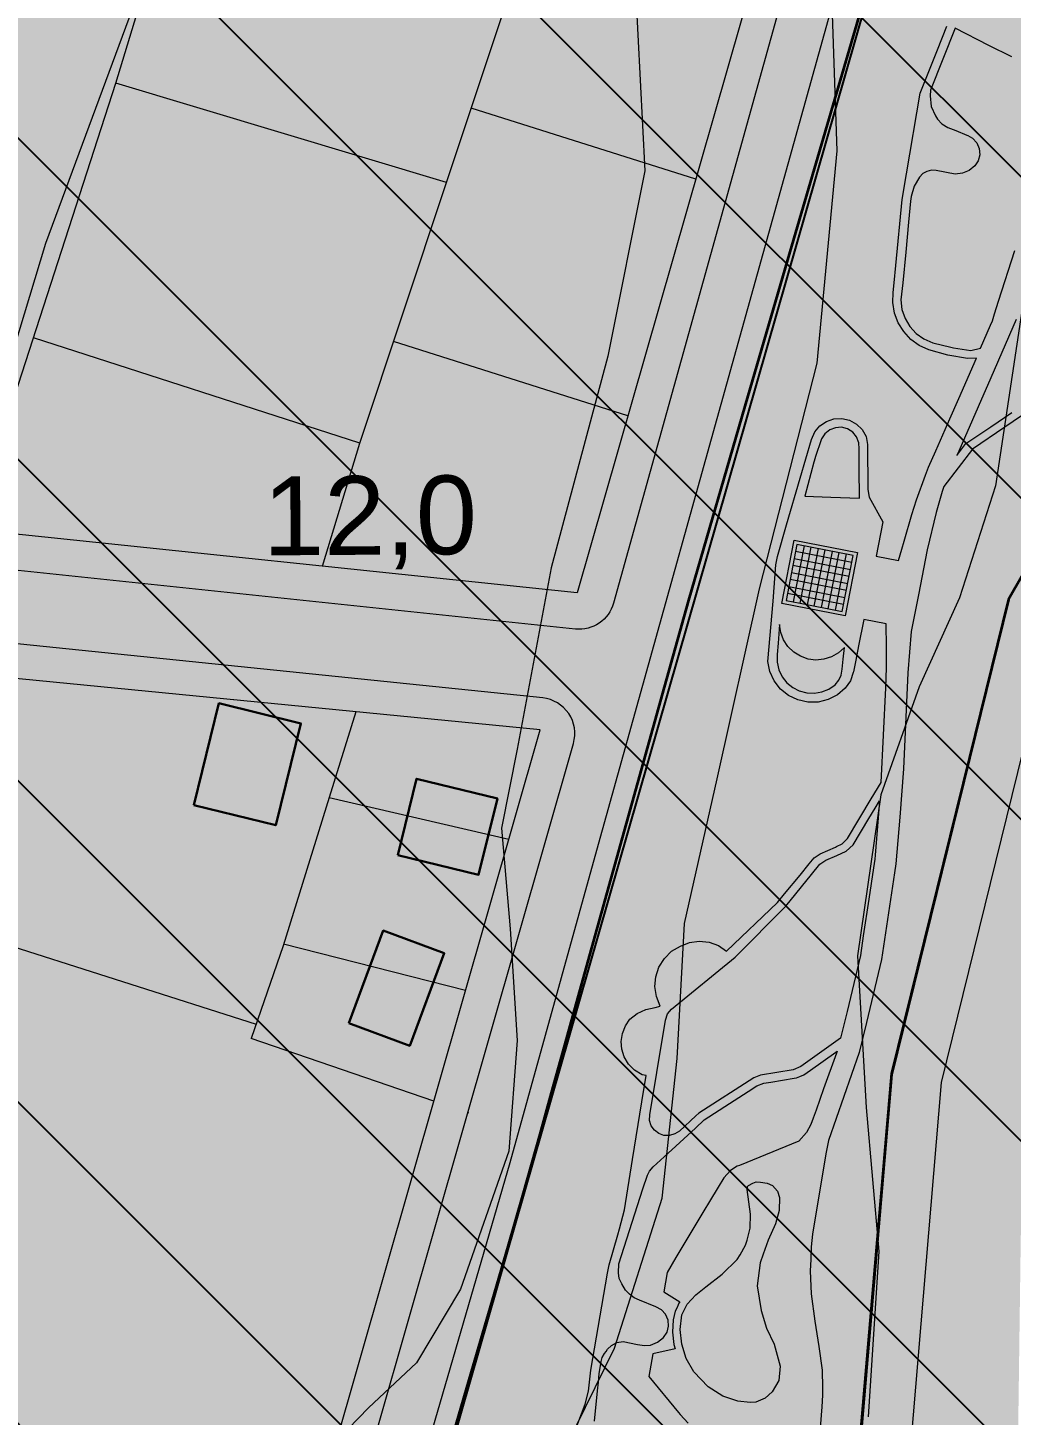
# Model space of a CAD drawing. Header units: metres. Extents: x 783184 to 1587399, y 282652 to 580595.
# Drawn here: x 789210.9 to 789348.3, y 289300.6 to 289494.5 of the extents above; entities that cross this region are included whole.
import ezdxf

# ---------------------------------------------------------------- set-up
doc = ezdxf.new("R2010")
doc.units = ezdxf.units.M
doc.header["$LTSCALE"] = 0.5
for name, color, linetype in [('cladiri', 18, 'CONTINUOUS'), ('curbe  de nivelI', 7, 'CONTINUOUS'), ('locuinte si functiuni complementare', 51, 'CONTINUOUS'), ('natura 2000', 7, 'CONTINUOUS'), ('neproductiv - plaja', 7, 'CONTINUOUS'), ('spatii verzi', 90, 'CONTINUOUS'), ('strazi', 7, 'CONTINUOUS'), ('zona activitati de turism si ageremnt', 7, 'CONTINUOUS'), ('zone verzi', 70, 'CONTINUOUS')]:
    doc.layers.add(name, color=color, linetype=linetype)
doc.layers.add('cote de nivel', color=1, linetype='CONTINUOUS', lineweight=211)
doc.layers.add('Limite proprietati', color=7, linetype='CONTINUOUS', lineweight=5)
doc.layers.add('STANDARD_Pen_No__8', color=7, linetype='CONTINUOUS', lineweight=35, true_color=0xa80f02)
doc.styles.add('arial', font='arial.ttf')

msp = doc.modelspace()

# ---------------------------------------------------------------- hatches: boundary and pattern name
at = {"layer": 'cladiri', "lineweight": 30}
h = msp.add_hatch(color=0, dxfattribs=at)
h.dxf.hatch_style = 1
h.paths.add_polyline_path([(789319.33913, 289422.07981), (789318.3575, 289422.27059), (789318.16324, 289421.27746), (789319.14516, 289421.08815)])
h.paths.add_polyline_path([(789321.29614, 289421.69948), (789320.32076, 289421.88904), (789320.12708, 289420.89884), (789321.10353, 289420.71059)])
h.paths.add_polyline_path([(789323.27861, 289421.3142), (789322.28403, 289421.50749), (789322.09092, 289420.52022), (789323.08416, 289420.32873)])
h.paths.add_polyline_path([(789325.22894, 289420.93516), (789324.23779, 289421.12778), (789324.04644, 289420.14321), (789325.03669, 289419.95229)])
h = msp.add_hatch(color=0, dxfattribs=at)
h.dxf.hatch_style = 1
h.paths.add_polyline_path([(789319.93823, 289419.93337), (789320.12708, 289420.89884), (789319.14516, 289421.08815), (789318.95683, 289420.12533)])
h.paths.add_polyline_path([(789320.91494, 289419.74232), (789321.90104, 289419.54944), (789322.09092, 289420.52022), (789321.10353, 289420.71059)])
h.paths.add_polyline_path([(789323.08416, 289420.32873), (789322.89215, 289419.35558), (789323.8567, 289419.16691), (789324.04644, 289420.14321)])
h.paths.add_polyline_path([(789325.03669, 289419.95229), (789324.84524, 289418.97355), (789325.82664, 289418.78158), (789326.01861, 289419.76298)])
h.paths.add_polyline_path([(789324.65171, 289417.98412), (789324.84524, 289418.97355), (789323.8567, 289419.16691), (789323.66459, 289418.1784)])
h.paths.add_polyline_path([(789321.70818, 289418.56345), (789322.69743, 289418.36875), (789322.89215, 289419.35558), (789321.90104, 289419.54944)])
h.paths.add_polyline_path([(789319.93823, 289419.93337), (789319.74582, 289418.94967), (789320.72309, 289418.75733), (789320.91494, 289419.74232)])
h.paths.add_polyline_path([(789318.95683, 289420.12533), (789317.97543, 289420.31729), (789317.78346, 289419.33589), (789318.76464, 289419.14278)])
h = msp.add_hatch(color=0, dxfattribs=at)
h.dxf.hatch_style = 1
h.paths.add_polyline_path([(789319.74582, 289418.94967), (789318.76464, 289419.14278), (789318.57209, 289418.15836), (789319.55361, 289417.967)])
h.paths.add_polyline_path([(789321.70818, 289418.56345), (789320.72309, 289418.75733), (789320.532, 289417.77624), (789321.51664, 289417.58426)])
h.paths.add_polyline_path([(789323.66459, 289418.1784), (789322.69743, 289418.36875), (789322.50463, 289417.39163), (789323.47492, 289417.20244)])
h.paths.add_polyline_path([(789325.63289, 289417.79101), (789324.65171, 289417.98412), (789324.4612, 289417.01015), (789325.44272, 289416.81878)])
h.paths.add_polyline_path([(789324.4612, 289417.01015), (789323.47492, 289417.20244), (789323.28458, 289416.22301), (789324.26958, 289416.03051)])
h.paths.add_polyline_path([(789322.50463, 289417.39163), (789321.51664, 289417.58426), (789321.32528, 289416.6059), (789322.31157, 289416.41316)])
h.paths.add_polyline_path([(789320.532, 289417.77624), (789319.55361, 289417.967), (789319.36241, 289416.9895), (789320.34149, 289416.79816)])
h.paths.add_polyline_path([(789318.57209, 289418.15836), (789317.59057, 289418.34973), (789317.39954, 289417.37309), (789318.38097, 289417.18129)])
h = msp.add_hatch(color=0, dxfattribs=at)
h.dxf.hatch_style = 1
h.paths.add_polyline_path([(789325.25101, 289415.83872), (789324.26958, 289416.03051), (789324.07739, 289415.04794), (789325.05879, 289414.85597)])
h.paths.add_polyline_path([(789323.28458, 289416.22301), (789322.31157, 289416.41316), (789322.11782, 289415.43123), (789323.09361, 289415.24037)])
h.paths.add_polyline_path([(789321.32528, 289416.6059), (789320.34149, 289416.79816), (789320.15021, 289415.8161), (789321.13318, 289415.62383)])
h.paths.add_polyline_path([(789319.36241, 289416.9895), (789318.38097, 289417.18129), (789318.18897, 289416.19972), (789319.17038, 289416.00776)])
h.paths.add_polyline_path([(789318.18897, 289416.19972), (789317.20757, 289416.39169), (789317.01561, 289415.41028), (789317.99701, 289415.21832)])
h.paths.add_polyline_path([(789320.15021, 289415.8161), (789319.17038, 289416.00776), (789318.97841, 289415.02636), (789319.95903, 289414.83455)])
h.paths.add_polyline_path([(789322.11782, 289415.43123), (789321.13318, 289415.62383), (789320.94122, 289414.64243), (789321.92424, 289414.45015)])
h.paths.add_polyline_path([(789324.07739, 289415.04794), (789323.09361, 289415.24037), (789322.90283, 289414.25873), (789323.88542, 289414.06654)])
h.paths.add_polyline_path([(789324.86682, 289413.87457), (789323.88542, 289414.06654), (789323.69346, 289413.08513), (789324.67486, 289412.89317)])
h.paths.add_polyline_path([(789322.90283, 289414.25873), (789321.92424, 289414.45015), (789321.73065, 289413.46906), (789322.71206, 289413.2771)])
h.paths.add_polyline_path([(789320.94122, 289414.64243), (789319.95903, 289414.83455), (789319.76785, 289413.85299), (789320.74925, 289413.66103)])
h.paths.add_polyline_path([(789318.97841, 289415.02636), (789317.99701, 289415.21832), (789317.80505, 289414.23692), (789318.78645, 289414.04495)])
at = {"layer": 'cladiri', "linetype": 'ByBlock', "lineweight": 30}
h = msp.add_hatch(color=0, dxfattribs=at)
h.dxf.hatch_style = 1
h.paths.add_polyline_path([(789249.0586, 289397.25435), (789237.60709, 289400.07592), (789234.10338, 289385.85592), (789245.55489, 289383.03435)])
h = msp.add_hatch(color=0, dxfattribs=at)
h.dxf.hatch_style = 1
h.paths.add_polyline_path([(789276.50106, 289386.75989), (789265.23032, 289389.52251), (789262.61971, 289378.8719), (789273.89046, 289376.10929)])
h = msp.add_hatch(color=0, dxfattribs=at)
h.dxf.hatch_style = 1
h.paths.add_polyline_path([(789269.07417, 289365.13921), (789260.55871, 289368.30765), (789255.74969, 289355.38299), (789264.26516, 289352.21455)])
at = {"layer": 'locuinte si functiuni complementare', "lineweight": 30}
h = msp.add_hatch(color=256, dxfattribs=at)
h.dxf.hatch_style = 1
h.paths.add_polyline_path([(789231.10618, 289197.91825, 0.390441112), (789227.68261, 289203.76562), (789093.61113, 289244.7452), (789089.66872, 289241.94667), (789069.42814, 289179.60528), (789072.03133, 289173.82589), (789211.09871, 289131.54891, 0.43794224), (789217.43811, 289135.267)])
h.paths.add_polyline_path([(789078.84868, 289245.91396), (789075.49781, 289250.86278), (788879.05202, 289309.81264), (788873.41211, 289302.46758), (788905.39474, 289225.54496), (788907.49522, 289224.44575), (789053.50204, 289179.66986), (789059.16406, 289182.47696)])
h.paths.add_polyline_path([(788856.00895, 289315.66423), (788853.59684, 289317.34551), (788788.51806, 289337.15408), (788785.55799, 289336.98011), (788784.26954, 289335.69284), (788783.60785, 289333.88372), (788784.1302, 289330.96128), (788842.96348, 289188.17304), (788847.83032, 289185.59491), (788898.86369, 289200.37476), (788901.50139, 289206.33253)])
h.paths.add_polyline_path([(788765.49834, 289346.87226), (788762.01334, 289348.17137), (788711.25435, 289326.92931), (788709.69115, 289323.77129), (788774.91137, 289164.53815), (788780.38574, 289162.03531), (788829.50644, 289180.14223), (788831.7856, 289185.55521)])
h.paths.add_polyline_path([(788888.49961, 289390.06498), (788885.45205, 289394.39516), (788875.61945, 289395.19078), (788785.48783, 289357.80222), (788782.76232, 289356.3752), (788782.22424, 289354.56089), (788782.22424, 289351.94024), (788783.43491, 289350.19315), (788863.26353, 289325.88953), (788868.71161, 289328.03983)])
h.paths.add_polyline_path([(788962.0941, 289384.21291), (788959.83094, 289387.78852), (788903.61754, 289392.58682), (788900.51846, 289390.45155), (788880.45377, 289326.31151), (788883.49155, 289320.02499), (788932.25585, 289305.086), (788937.69593, 289307.40579)])
h.paths.add_polyline_path([(789062.98565, 289466.044), (789056.69553, 289472.18526), (788993.32331, 289445.22844), (788982.39539, 289411.34306), (788948.91879, 289304.75647), (788951.25769, 289299.57996), (789000.61981, 289284.21585), (789005.73103, 289286.69808)])
h.paths.add_polyline_path([(789161.7926, 289507.7596), (789155.92066, 289513.51928), (789079.6437, 289481.587), (789016.80446, 289283.80278), (789019.19076, 289278.65909), (789078.86741, 289261.09699), (789084.43486, 289263.74562)])
h.paths.add_polyline_path([(789287.1317, 289394.46752, 0.466824382), (789282.83533, 289400.81631), (789146.83231, 289414.78526), (789143.12338, 289412.14579), (789095.47442, 289260.22758), (789098.38984, 289254.9848), (789230.45731, 289214.80583, 0.419128536), (789236.71984, 289218.21439)])
h.paths.add_polyline_path([(789337.2818, 289588.72613), (789241.54381, 289546.18221), (789239.05233, 289536.62616), (789232.80467, 289518.27931), (789223.20432, 289486.73285), (789203.01248, 289424.3338), (789287.64549, 289415.51284)])
h.paths.add_polyline_path([(789223.20432, 289486.73285), (789232.80467, 289518.27931), (789239.05233, 289536.62616), (789241.54381, 289546.18221), (789183.28902, 289520.29502), (789154.47092, 289429.49076), (789203.01248, 289424.3338)])
at = {"layer": 'natura 2000', "lineweight": 25}
h = msp.add_hatch(dxfattribs=at)
h.set_pattern_fill('ANSI31', color=102, scale=10, angle=270, style=0)
h.set_pattern_definition([(315, (-16318.97, 0), (22.4506403, 22.4506403), [])])
h.paths.add_polyline_path([(787971.43976, 288224.93342), (787870.92594, 288237.44902), (787213.7892, 288101.85379), (786745.7958, 288206.64708), (786668.5349, 288218.38109), (786498.29379, 288265.38152), (786271.2923, 288323.04197), (786109.98482, 288008.90651), (786011.07464, 287649.67488), (784573.20977, 287759.96478), (783793.2636, 287674.8226), (783780.5041, 287539.58085), (783769.1915, 287420.7999), (783768.915, 287417.899), (783780.65865, 287417.08065), (784006.42075, 287399.88895), (784362.46725, 287372.79145), (784558.6099, 287357.8604), (784574.4166, 287314.6681), (784602.445, 287324.9255), (784608.837, 287292.78015), (784608.84, 287292.78), (784608.8385, 287292.77485), (784592.87005, 287235.34995), (784580.298, 287223.97965), (784537.63005, 287185.39), (784483.5, 287003.05), (784483.5044, 287002.6695), (784485.3, 286847.16), (784484.345, 286785.385), (784484.30705, 286782.92885), (784483.50035, 286730.74895), (784484.498, 286730.646), (784554.7285, 286727.893), (784624.959, 286725.14), (784607.348, 286536.688), (784594.68615, 286401.19575), (784630.1358, 286397.88295), (784732.8065, 286395.36555), (784881.1041, 286396.043), (785013.64045, 286398.0754), (785223.25535, 286397.2804), (785233.0977, 286397.2431), (785200.69495, 286316.8048), (785196.46505, 286306.30425), (785193.71015, 286296.7813), (785191.49905, 286284.20395), (785189.896, 286275.08545), (785195.1148, 286222.43885), (785216.92325, 286002.43975), (785226.00625, 285976.94425), (785237.41215, 285703.27295), (785215.48915, 285617.32065), (785213.1045, 285607.9712), (785213.62695, 285590.8152), (785219.04425, 285561.0071), (785224.6066, 285541.89315), (785228.0891, 285520.21455), (785228.66955, 285497.37455), (785225.9609, 285482.85765), (785217.2546, 285450.72685), (785208.7093, 285416.6519), (785256.1124, 285441.0508), (785305.5644, 285475.9564), (785345.4739, 285511.5708), (785379.334, 285544.5834), (785390.613, 285563.9601), (785403.5704, 285577.788), (785410.82955, 285575.2514), (785414.84, 285573.85), (785407.86, 285549.01), (785388.38, 285456.01), (785388.79, 285403.76), (785387.57, 285378.24), (785371.76, 285320.73), (785378.59, 285277.93), (785378.58445, 285277.8797), (785378.3169, 285275.45), (785374.13, 285237.43), (785364.02515, 285226.0708), (785361.16, 285222.85), (785318.61, 285165.73), (785250.92, 285102.55), (785218.20625, 285061.69895), (785211.12, 285052.85), (785200.18, 285017.21), (785195.72, 284956.45), (785205.04, 284911.08), (785231.39, 284849.51), (785267.46, 284830.88), (785310.6246, 284829.19255), (785323.48, 284828.69), (785361.17, 284827.47), (785383.88495, 284821.41885), (785388.16, 284820.28), (785396.89935, 284820.41775), (785406.548, 284820.56985), (785408.46, 284820.6), (785415.70655, 284824.73285), (785417.49, 284825.75), (785418.9786, 284826.5143), (785419.67885, 284826.8738), (785429.41, 284831.87), (785436.82, 284841.53), (785435.86, 284851.84), (785438.11, 284861.18), (785446.39, 284882.62), (785452.23, 284892.36), (785451.78, 284898.3), (785455.43, 284903.1), (785460.02, 284901.2), (785474.44, 284914.21), (785509.33, 284968.6), (785528.4, 284993.71), (785569.75, 285021.14), (785611.64, 285052.79), (785635.72, 285080.8), (785667.93, 285124.66), (785703.07, 285188.14), (785717.25, 285229.34), (785726.81, 285264.28), (785733.41, 285299.87), (785737.37, 285329.54), (785742.01, 285340.32), (785772.19, 285490.5), (785776.91, 285515.4), (785792.98, 285550.42), (785811.6, 285578.99), (785828.12, 285590.78), (785847.01, 285597.86), (785862.74, 285605.72), (785879.26, 285618.3), (785893.16, 285635.34), (785931.19, 285678.58), (785956.78083, 285703.42513), (785956.78083, 285728.90117), (785956.3378, 285755.94243), (785956.3378, 285782.30233), (785956.3378, 285808.97887), (785956.3378, 285835.46943), (785956.3378, 285861.50708), (785956.3378, 285914.69261), (785956.3378, 285940.92265), (785956.3378, 285968.12263), (785956.3378, 285994.48253), (785956.3378, 286020.92018), (785956.3378, 286047.80193), (785963.27309, 286067.28888), (785974.08936, 286082.32491), (785987.60423, 286095.56781), (786001.01528, 286108.70898), (786027.81541, 286134.96979), (786054.71665, 286161.32969), (786067.51777, 286174.84878), (786107.77153, 286214.21061), (786121.23046, 286227.37132), (786134.67762, 286240.32304), (786161.083, 286266.80456), (786174.31856, 286280.0783), (786187.84949, 286293.12759), (786214.40554, 286319.63177), (786224.95285, 286335.71719), (786231.02291, 286356.15679), (786237.11644, 286376.67542), (786248.21808, 286392.16558), (786259.15727, 286407.65014), (786277.77382, 286415.59803), (786301.12343, 286418.65695), (786322.03268, 286424.44291), (786340.3871, 286432.47818), (786357.52504, 286441.83528), (786374.40824, 286451.62125), (786389.37901, 286463.18597), (786403.27913, 286475.28215), (786427.11977, 286477.94908), (786474.44846, 286457.50181), (786524.02923, 286434.19361), (786706.25735, 286278.36607), (786742.29058, 286268.9264), (786766.19398, 286271.53321), (786798.71988, 286265.50837), (786823.53519, 286267.44264), (786841.52227, 286276.05746), (786859.36906, 286284.49112), (786872.63232, 286297.67347), (786884.45572, 286312.62977), (786894.31195, 286329.16478), (786904.03403, 286346.26342), (786913.5149, 286362.93783), (786927.81559, 286375.33193), (786941.95753, 286387.58843), (786957.92419, 286398.57433), (786975.21451, 286407.14226), (787010.90028, 286424.82576), (787046.11241, 286442.27456), (787081.81891, 286459.96834), (787098.49351, 286469.84809), (787113.98669, 286480.87093), (787129.95983, 286491.67653), (787145.49362, 286502.61119), (787161.26924, 286513.26609), (787177.72048, 286522.90135), (787197.49261, 286530.02359), (787240.97615, 286538.60395), (787285.92171, 286546.79151), (787305.52514, 286550.69377), (787330.7805, 286555.51135), (787350.31266, 286559.2372), (787416.66402, 286576.06845), (787436.82011, 286582.17986), (787454.33278, 286591.20912), (787470.33914, 286601.9578), (787481.51931, 286616.74638), (787489.93775, 286635.57301), (787498.15968, 286653.96017), (787510.66978, 286667.71246), (787526.85744, 286678.1364), (787546.57937, 286683.3561), (787610.39065, 286700.2447), (787631.22236, 286705.75812), (787649.37374, 286714.38417), (787662.00567, 286728.22704), (787682.9223, 286733.97774), (787706.82755, 286736.07874), (787732.42739, 286737.22583), (787759.12743, 286736.78575), (787791.70686, 286731.06151), (787826.29374, 286723.00708), (787848.917, 286726.97654), (787871.495, 286730.93806), (787895.49624, 286733.27313), (787943.61131, 286738.37132), (787967.69562, 286740.78174), (787993.35049, 286741.62293), (788016.23711, 286745.34126), (788038.96278, 286749.03344), (788044.75727, 286769.87912), (788064.47956, 286802.39051), (788074.53822, 286819.5889), (788084.15385, 286836.57005), (788093.20462, 286854.19408), (788100.63586, 286871.92265), (788114.84694, 286912.07458), (788121.66939, 286931.35073), (788128.68591, 286951.17517), (788137.48931, 286969.09499), (788148.82723, 286983.94227), (788161.31334, 286997.96471), (788175.32052, 287010.43203), (788189.8095, 287022.49615), (788205.96177, 287032.58543), (788238.3399, 287053.49711), (788254.55899, 287063.97234), (788270.44863, 287074.23479), (788302.81393, 287095.13818), (788335.17185, 287115.7554), (788351.26312, 287126.28365), (788382.16458, 287148.18744), (788396.86215, 287160.14093), (788423.3427, 287184.51357), (788461.23833, 287218.36213), (788508.4655, 287260.54567), (788536.65892, 287285.61979), (788578.13036, 287323.11876), (788609.15167, 287355.91481), (788641.9103, 287390.78685), (788691.41169, 287443.48179), (788742.76374, 287497.64556), (788763.39694, 287520.10218), (788821.52637, 287583.36866), (788847.57663, 287610.50772), (788859.58648, 287625.11131), (788868.85138, 287642.63835), (788876.44383, 287661.67802), (788881.41132, 287683.01026), (788886.25144, 287704.84832), (788888.78411, 287729.13127), (788881.18611, 287763.14728), (788867.95292, 287803.00873), (788854.82758, 287842.4931), (788841.75815, 287881.80931), (788844.99438, 287905.23388), (788850.66493, 287926.33753), (788861.83486, 287967.90784), (788868.796, 287986.79039), (788881.22857, 288001.2016), (788894.04054, 288011.2727), (788912.89056, 288022.18274), (788963.11557, 288051.25206), (788981.64049, 288060.41576), (789001.90114, 288065.66247), (789044.22543, 288076.62278), (789117.57115, 288082.8336), (789139.35354, 288088.32217), (789155.20484, 288098.81675), (789167.97153, 288112.68528), (789189.38841, 288143.82113), (789200.38113, 288159.68163), (789209.74941, 288176.70286), (789215.69895, 288194.34774), (789241.70121, 288276.75168), (789259.43824, 288331.20955), (789266.84965, 288348.10568), (789293.9974, 288409.99567), (789334.69908, 288502.78517), (789343.0373, 288521.07855), (789345.47951, 288544.65769), (789343.94736, 288573.11858), (789340.92367, 288602.59511), (789334.69169, 288635.23477), (789300.7204, 288722.12047), (789282.62625, 288765.99378), (789266.12887, 288809.0695), (789257.61158, 288842.26627), (789242.44514, 288960.85696), (789248.39, 288981.24), (789249.84, 289022.44), (789258.51, 289043.39), (789288.16, 289086.03), (789324.63, 289131.46), (789338.05, 289159.74), (789338.78, 289187.2), (789338.78, 289215.8), (789346.01, 289235.31), (789348.9, 289272.17), (789349.62, 289325.64), (789353.96, 289379.12), (789365.53, 289410.2), (789384.33, 289451.39), (789411.26, 289495.94), (789426.56, 289530.45), (789438.93, 289570.99), (789447.67, 289608.22), (789451.12, 289633.35), (789453.96, 289652), (789458.41, 289674.33), (789467.61, 289673.16), (789468.38, 289676.19), (789472.25, 289681.02), (789483.63, 289690.82), (789487.89, 289696.87), (789488.25, 289702.94), (789482.17, 289706.6), (789473.31, 289707.12), (789463.92, 289707.15), (789460.79, 289710.88), (789460.26, 289717.51), (789461.44, 289720.77), (789470.72, 289723.65), (789471.06, 289724.51), (789473.75, 289725.78), (789482.58, 289726.68), (789488.95, 289726.49), (789496.75, 289722.19), (789500.8, 289719.25), (789505.65, 289718.41), (789515.64, 289720.83), (789516.63, 289720.7), (789534.84, 289735.95), (789543.72, 289750.86), (789540.73, 289755.73), (789535.24, 289755.66), (789535.48, 289754.66), (789522.63, 289747.46), (789492.61, 289742.46), (789469.3, 289741.52), (789462.82, 289743.79), (789460.6, 289755.95), (789450.84, 289764.24), (789448.8, 289774.39), (789439.25, 289779.43), (789430.34, 289795), (789396.71, 289809.2), (789376.52, 289825.47), (789372.34, 289833.53), (789355.21, 289822.2), (789320.69, 289828.18), (789296.6, 289846.08), (789293.93, 289856.98), (789292.43, 289869.42), (789276.19, 289876.29), (789263.78, 289895.05), (789235.96, 289913.44), (789219.8, 289924.31), (789203.69, 289932.82), (789186.46, 289936.91), (789175.08, 289941.15), (789173.81, 289942.9), (789160.91, 289937.4), (789141.66, 289936.99), (789126.26, 289936.57), (789109.68, 289939.8), (789094.84, 289943.2), (789084.64, 289945.82), (789066.27, 289954.56), (789050.77, 289965.72), (789041.68, 289975.98), (789036.07, 289979.91), (789029.88, 289976.69), (789020.18, 289957.13), (789007.67, 289953.41), (788900.7, 289945.68), (788859.56, 289956.44), (788830.83, 289994.37), (788793.71, 290126.62), (788790.4, 290164.02), (788800.11, 290196.77), (788805.04, 290221.59), (788839, 290276.8), (788859.23, 290289.33), (788914.71, 290308.84), (788973.8, 290331.43), (789000.75, 290362.64), (789064.26, 290397.54), (789095.38, 290406.98), (789132.87, 290417.78), (789138.77, 290419.11), (789183.55, 290449.82), (789232.56, 290499.74), (789268.53, 290536.85), (789306.84, 290565.04), (789369.51, 290588.01), (789431.29, 290603.77), (789530.64, 290550.26), (789597.65, 290543.65), (789650.72, 290553.8), (789700.08, 290579.99), (789754.65, 290609.82), (789831.65, 290647.92), (789854.07, 290659.01), (789966.07, 290708.13), (789960.43, 290754.62), (789960.252, 290756.0861), (789730.27013, 290676.47043), (789635.76216, 290643.04491), (789539.67632, 290611.93699), (789482.13147, 290617.67015), (789416.60672, 290655.49288), (789371.40425, 290664.30841), (789305.64115, 290645.53751), (789226.38223, 290578.42344), (789150.94005, 290519.68364), (789049.11963, 290431.03086), (788949.89844, 290381.90644), (788843.68474, 290325.43199), (788766.42921, 290229.51185), (788757.06076, 290219.51855), (788756.46884, 290206.50765), (788735.1377, 290120.46199), (788784.89914, 289956.90062), (788795.18124, 289944.49775), (788795.92956, 289941.87846), (788804.2548, 289933.55322), (788863.72574, 289861.8179), (789135.24938, 289791.03919), (789203.63213, 289767.83208), (789152.75162, 289506.01901), (789066.6784, 289341.85856), (789020.74981, 289236.32196), (789053.31392, 288671.30223), (789043.5697, 288545.96977), (789113.16993, 288345.16866), (789096.35912, 288232.00216), (788999.37787, 288137.70606), (788906.84108, 288099.87546), (788715.85576, 288135.97036), (788454.15005, 288166.93943)])
at = {"layer": 'neproductiv - plaja', "lineweight": 20}
h = msp.add_hatch(dxfattribs=at)
h.set_pattern_fill('AR-SAND', color=254, scale=0.1)
h.paths.add_polyline_path([(789349.62, 289325.64), (789353.96, 289379.12), (789365.53, 289410.2), (789384.33, 289451.39), (789411.26, 289495.94), (789426.56, 289530.45), (789438.93, 289570.99), (789447.67, 289608.22), (789451.12, 289633.35), (789453.96, 289652), (789455.65822, 289660.52162), (789438.21546, 289642.37429), (789443.61615, 289620.92572), (789438.69424, 289590.30819), (789426.9217, 289550.15514), (789378.46688, 289453.81), (789354.47842, 289411.96234), (789338.48018, 289347.0651), (789325.28003, 289190.07101), (789322.98454, 289163.75486), (789308.44502, 289136.20944), (789247.9166, 289054.69974), (789222.66779, 289027.14527), (789218.65445, 288968.44508), (789248.39, 288981.24), (789249.84, 289022.44), (789258.51, 289043.39), (789288.16, 289086.03), (789324.63, 289131.46), (789338.05, 289159.74), (789338.78, 289187.2), (789338.78, 289215.8), (789346.01, 289235.31), (789348.9, 289272.17)])
at = {"layer": 'spatii verzi', "lineweight": 30}
msp.add_hatch(color=256, dxfattribs=at).paths.add_polyline_path([(789323.369, 289253.429), (789331.565, 289348.352), (789347.918, 289414.592), (789369.745, 289452.669), (789418.783, 289549.571), (789420.384, 289552.734), (789428.976, 289576.075), (789432.553, 289594.592), (789442.978, 289676.303), (789433.058, 289677.569), (789422.674, 289596.175), (789422.2, 289593.72), (789343.159, 289550.926), (789286.479, 289353.428), (789267.716, 289288.056), (789241.822, 289200.736), (789275.46, 289190.762), (789256.723, 289127.577), (789221.977, 289132.456), (789205.24, 289013.263), (789205.995, 288963.003), (789242.532, 288741.085), (789311.277, 288576.843), (789309.743, 288523.326), (789286.986, 288459.931), (789226.302, 288332.092), (789204.279, 288273.374), (789195.26, 288239.75), (789190.756, 288226.037), (789176.819, 288188.874), (789179.942, 288183.009), (789166.299, 288150.252), (789151.132, 288132.626), (789127.634, 288124.887), (789103.075, 288132.453), (789094.455, 288127.807), (789090.323, 288127.372), (789131.133, 288104.758), (789153.288, 288109.494), (789160.92, 288116.942), (789190.619, 288158.02), (789199.598, 288174.994), (789236.152, 288294.625), (789261.816, 288362.347), (789282.039, 288402.292), (789303.987, 288449.929), (789332.568, 288524.434), (789336.553, 288546.534), (789331.171, 288603.226), (789328.17, 288619.186), (789321.55, 288636.979), (789292.787, 288690.401), (789263.393, 288756.459), (789255.85, 288787.353), (789249.271, 288827.974), (789231.41, 288942.541), (789230.092, 288969.143), (789239.92, 289022.107), (789251.934, 289056.649), (789300.015, 289122.26), (789313.389, 289136.391), (789313.608, 289150.627), (789316.322, 289166.25)])
h = msp.add_hatch(color=256, dxfattribs=at)
h.dxf.hatch_style = 1
h.paths.add_polyline_path([(789249.89751, 289227.30672), (789250.87563, 289230.88494), (789251.91167, 289234.67503), (789252.4756, 289236.59755), (789253.33946, 289239.54577), (789254.72436, 289244.29979), (789256.33577, 289249.83135), (789258.79986, 289258.28997), (789261.7754, 289268.50426), (789266.36702, 289284.26617), (789272.56753, 289305.55393), (789275.81403, 289316.69543), (789277.99055, 289324.16689), (789280.1531, 289331.63068), (789282.47614, 289339.88328), (789284.08428, 289345.66378), (789285.69241, 289351.44427), (789287.28948, 289357.17467), (789289.71275, 289365.89551), (789295.34123, 289386.12725), (789299.85124, 289402.33865), (789303.25184, 289414.47218), (789311.10243, 289441.59081), (789317.42199, 289463.14554), (789327.29661, 289496.82581), (789333.01386, 289516.32615), (789336.6901, 289528.86503), (789343.24443, 289551.22047), (789422.2, 289593.72), (789431.85295, 289591.85453), (789427.88347, 289576.31264), (789420.38297, 289552.73345), (789398.74572, 289509.97724), (789369.74397, 289452.66845), (789347.91697, 289414.59145), (789331.55117, 289348.20315), (789323.02279, 289248.31362), (789318.30556, 289190.6684), (789245.31321, 289210.72398)])
h = msp.add_hatch(color=256, dxfattribs=at)
h.dxf.hatch_style = 1
h.paths.add_polyline_path([(789314.12029, 289312.77945), (789313.34333, 289315.22711), (789312.81257, 289318.66667), (789313.21082, 289321.90831), (789313.61816, 289323.11051), (789314.34794, 289325.0725), (789315.34292, 289327.32919), (789315.85446, 289329.19402), (789315.89739, 289331.02193), (789315.61385, 289331.88963), (789314.92152, 289332.70698), (789314.17133, 289333.03753), (789313.26757, 289333.17919), (789312.64734, 289333.191), (789312.19841, 289333.00802), (789311.56602, 289332.71616), (789311.4656, 289332.53317), (789311.377, 289332.13179), (789311.85552, 289328.69941), (789311.80234, 289326.71358), (789311.41223, 289325.04625), (789311.18186, 289324.37925), (789310.4425, 289323.02402), (789310.0172, 289322.35702), (789307.91304, 289320.29418), (789305.6437, 289318.55074), (789304.2131, 289317.433), (789302.99627, 289316.11669), (789302.29285, 289314.63267), (789302.02093, 289312.56072), (789302.26615, 289310.5417), (789302.8878, 289308.54483), (789303.96837, 289306.66686), (789305.96914, 289304.55212), (789308.00581, 289303.27419), (789310.09392, 289302.57173), (789311.80851, 289302.38241), (789312.60424, 289302.42974), (789313.90203, 289302.98824), (789314.90691, 289303.86294), (789315.84473, 289305.45325), (789316.01535, 289307.43417), (789315.1817, 289310.52268)])
h.paths.add_polyline_path([(789310.83501, 289212.80297), (789310.87034, 289213.06898), (789310.87742, 289213.35381), (789310.84444, 289213.56567), (789310.74762, 289213.82813), (789310.6581, 289213.97644), (789310.55681, 289214.09414), (789310.42253, 289214.21184), (789310.17754, 289214.38368), (789310.26702, 289214.4881), (789310.46255, 289214.74705), (789310.6205, 289215.03989), (789310.73357, 289215.40241), (789310.79482, 289215.76964), (789310.80905, 289216.04146), (789310.769, 289216.49343), (789310.68648, 289216.8737), (789310.54043, 289217.38216), (789310.42024, 289217.77845), (789310.24592, 289218.24454), (789310.12088, 289218.5752), (789309.95363, 289218.94007), (789309.72964, 289219.35756), (789309.51997, 289219.66829), (789309.26792, 289219.9649), (789309.03903, 289220.18483), (789308.82937, 289220.33549), (789308.5726, 289220.48379), (789308.19097, 289220.63209), (789307.64445, 289220.7804), (789307.11099, 289220.92224), (789306.58802, 289221.11998), (789306.02029, 289221.35538), (789305.53737, 289221.53193), (789305.23031, 289221.59838), (789304.71442, 289221.67135), (789303.10165, 289221.846), (789302.63522, 289221.88601), (789302.34547, 289221.8813), (789302.02039, 289221.82716), (789301.74182, 289221.73041), (789301.51331, 289221.59387), (789301.30601, 289221.4032), (789301.07487, 289221.07253), (789300.76588, 289220.25988), (789300.46665, 289220.30709), (789299.96725, 289220.21999), (789299.4296, 289220.02165), (789299.07153, 289219.82391), (789298.72524, 289219.53437), (789298.40249, 289219.19861), (789298.02086, 289218.78901), (789297.57052, 289218.2726), (789297.31846, 289217.96188), (789297.0968, 289217.65732), (789296.84945, 289217.31128), (789296.57356, 289216.82038), (789296.42986, 289216.5426), (789296.29087, 289216.16361), (789296.18239, 289215.79521), (789296.13764, 289215.46564), (789296.13528, 289215.19728), (789296.16351, 289214.90225), (789296.20591, 289214.63624), (789296.39932, 289214.0441), (789296.56186, 289213.62979), (789296.78109, 289212.98866), (789296.90127, 289212.15421), (789296.98854, 289211.57874), (789297.06628, 289211.25389), (789297.1982, 289210.91491), (789297.36585, 289210.66434), (789297.56374, 289210.436), (789297.76162, 289210.25004), (789298.00896, 289210.08526), (789298.28031, 289209.92444), (789298.27088, 289209.78556), (789298.28266, 289209.58546), (789298.34638, 289209.34872), (789298.44297, 289209.16276), (789298.55368, 289209.00975), (789298.79632, 289208.84261), (789299.06723, 289208.71079), (789299.29809, 289208.659), (789299.53365, 289208.61898), (789300.41403, 289208.45366), (789300.86784, 289208.17116), (789301.28771, 289207.85712), (789301.79418, 289207.44987), (789302.07779, 289207.25627), (789302.36518, 289207.0962), (789302.66671, 289206.99968), (789302.95411, 289206.96672), (789303.21088, 289206.98791), (789303.60192, 289207.08442), (789304.4092, 289207.35195), (789304.84088, 289207.43888), (789305.41956, 289207.41947), (789305.87636, 289207.32974), (789306.15198, 289207.3062), (789306.48027, 289207.29451), (789306.75824, 289207.33689), (789306.97967, 289207.41221), (789307.13515, 289207.48283), (789307.32126, 289207.6076), (789307.53832, 289207.79672), (789308.08836, 289208.36853), (789308.38638, 289208.64417), (789308.65757, 289208.84755), (789308.91905, 289209.03116), (789309.14991, 289209.19829), (789309.44238, 289209.43235), (789309.69208, 289209.66775), (789309.86169, 289209.87961), (789309.99615, 289210.08549), (789310.12336, 289210.34208), (789310.24586, 289210.62691), (789310.465, 289211.36001), (789310.64883, 289212.06523), (789310.79489, 289212.61371)])
at = {"layer": 'zona activitati de turism si ageremnt', "lineweight": 20}
h = msp.add_hatch(dxfattribs=at)
h.set_pattern_fill('GOST_GROUND', color=132)
h.set_pattern_definition([(45, (-10956.988, 0), (14.14213562, -9e-16), [20]), (45, (-10953.988, 0), (14.14213562, -9e-16), [20]), (45, (-10950.988, 0), (14.14213562, -9e-16), [20])])
h.paths.add_polyline_path([(789960.43, 290754.62), (789948.886, 290767.954), (789929, 290934), (789920, 290984), (789906, 291017), (789865, 290965), (789828, 290929), (789790, 290903), (789741, 290884), (789728, 290912), (789689.713, 290903.052), (789608.354, 290898.422), (789530.632, 290899.745), (789444.036, 290903.815), (789403.963, 290905.698), (789272.001, 290911.982), (789060.83, 290919.837), (788908.033, 290918.514), (788838.64271, 290920.86547), (788853.24026, 290888.33883), (788852.49202, 290859.2766), (788841.24457, 290854.02585), (788862.96603, 290776.50677), (788904.79969, 290651.91197), (788932.62273, 290645.05987), (788896.80522, 290497.8213), (788974.14114, 290502.97163), (788963.43024, 290400.47191), (788854.26744, 290346.81395), (788830.58416, 290332.50866), (788794.33625, 290294.11498), (788768.81812, 290250.59962), (788737.21176, 290183.81719), (788727.5772, 290126.96053), (788795.13287, 289921.67692), (788861.26897, 289858.79684), (788986.25649, 289826.14723), (789153.29098, 289786.24259), (789274.77868, 289755.72632), (789399.92099, 289732.90238), (789440.63321, 289644.88971), (789178.96658, 289523.76039), (788683.36221, 289327.11058), (788785.57698, 289090.3679), (789027.44979, 289162.53767), (789055.24387, 289159.22426), (789050.76018, 288967.36668), (788870.87, 288892.8182), (789031.49748, 288520.78411), (789346.88236, 288526.13147), (789348.13, 288529.74), (789351.75, 288573.1), (789347.35, 288613.62), (789334.4, 288642.48), (789307.64, 288691.62), (789283.78, 288742.93), (789269.32, 288779.78), (789266.43, 288818.81), (789264.98, 288870.84), (789259.96, 288903.19), (789248.39, 288942.94), (789248.39, 288981.24), (789249.84, 289022.44), (789258.51, 289043.39), (789288.16, 289086.03), (789324.63, 289131.46), (789338.05, 289159.74), (789338.78, 289187.2), (789338.78, 289215.8), (789346.01, 289235.31), (789348.9, 289272.17), (789349.62, 289325.64), (789353.96, 289379.12), (789365.53, 289410.2), (789384.33, 289451.39), (789411.26, 289495.94), (789426.56, 289530.45), (789438.93, 289570.99), (789447.67, 289608.22), (789451.12, 289633.35), (789453.96, 289652), (789458.41, 289674.33), (789467.61, 289673.16), (789468.38, 289676.19), (789472.25, 289681.02), (789483.63, 289690.82), (789487.89, 289696.87), (789488.25, 289702.94), (789482.17, 289706.6), (789473.31, 289707.12), (789463.92, 289707.15), (789460.79, 289710.88), (789460.03427, 289720.33374), (789470.72, 289723.65), (789471.47023, 289725.54763), (789487.66516, 289727.19831), (789502.67076, 289718.92599), (789505.65, 289718.41), (789517.25133, 289721.22033), (789534.84, 289735.95), (789543.72, 289750.86), (789540.73, 289755.73), (789537.31187, 289755.68642), (789522.63, 289747.46), (789492.61, 289742.46), (789463.27875, 289741.27719), (789460.6, 289755.95), (789450.84, 289764.24), (789448.8, 289774.39), (789439.25, 289779.43), (789430.34, 289795), (789396.71, 289809.2), (789376.52, 289825.47), (789372.34, 289833.53), (789355.21, 289822.2), (789320.69, 289828.18), (789296.6, 289846.08), (789293.93, 289856.98), (789292.43, 289869.42), (789276.19, 289876.29), (789263.78, 289895.05), (789235.96, 289913.44), (789219.8, 289924.31), (789203.69, 289932.82), (789186.46, 289936.91), (789172.21186, 289942.21862), (789160.91, 289937.4), (789141.66, 289936.99), (789126.26, 289936.57), (789109.68, 289939.8), (789094.84, 289943.2), (789084.64, 289945.82), (789066.27, 289954.56), (789050.77, 289965.72), (789041.68, 289975.98), (789036.07, 289979.91), (789029.88, 289976.69), (789020.18, 289957.13), (789007.67, 289953.41), (788900.7, 289945.68), (788859.56, 289956.44), (788830.83, 289994.37), (788793.71, 290126.62), (788790.4, 290164.02), (788800.11, 290196.77), (788805.04, 290221.59), (788839, 290276.8), (788859.23, 290289.33), (788914.71, 290308.84), (788973.8, 290331.43), (789000.75, 290362.64), (789064.26, 290397.54), (789095.38, 290406.98), (789139.69943, 290419.7474), (789183.55, 290449.82), (789232.56, 290499.74), (789268.53, 290536.85), (789306.84, 290565.04), (789369.51, 290588.01), (789431.29, 290603.77), (789530.64, 290550.26), (789597.65, 290543.65), (789650.72, 290553.8), (789700.08, 290579.99), (789754.65, 290609.82), (789831.65, 290647.92), (789854.07, 290659.01), (789966.07, 290708.13)])

# ---------------------------------------------------------------- linework, layer by layer
at = {"layer": 'cladiri', "color": 0, "lineweight": 20}
for points in [[(789316.24876, 289414.03186), (789317.96464, 289422.86678), (789326.79725, 289421.13911), (789325.06958, 289412.30649), (789316.24876, 289414.03186)], [(789316.82364, 289414.42888), (789317.80505, 289414.23692), (789318.78645, 289414.04495), (789324.67486, 289412.89317), (789326.21057, 289420.74439), (789318.3575, 289422.27059), (789316.82364, 289414.42888)], [(789319.33913, 289422.07981), (789317.80505, 289414.23692)], [(789318.78795, 289414.05263), (789320.32076, 289421.88904)], [(789317.97543, 289420.31729), (789325.82664, 289418.78158)], [(789326.01861, 289419.76298), (789318.16324, 289421.27746)], [(789321.29553, 289421.69633), (789319.76785, 289413.85299)], [(789320.74925, 289413.66103), (789322.28403, 289421.50749)], [(789323.27635, 289421.30273), (789321.73065, 289413.46906)], [(789322.71206, 289413.2771), (789324.23779, 289421.12778)], [(789325.2287, 289420.93396), (789323.69444, 289413.09017)], [(789317.59057, 289418.34973), (789325.44272, 289416.81878)], [(789325.63289, 289417.79101), (789317.78346, 289419.33589)], [(789317.20757, 289416.39169), (789325.05879, 289414.85597)], [(789325.25101, 289415.83872), (789317.39954, 289417.37309)], [(789324.86682, 289413.87457), (789317.01561, 289415.41028)]]:
    msp.add_lwpolyline(points, dxfattribs=at)
at = {"layer": 'cladiri', "color": 0, "linetype": 'ByBlock', "lineweight": 30}
for points in [[(789234.10338, 289385.85592), (789237.60709, 289400.07592), (789249.0586, 289397.25435), (789245.55489, 289383.03435), (789234.10338, 289385.85592)], [(789262.61971, 289378.8719), (789265.23032, 289389.52251), (789276.50106, 289386.75989), (789273.89046, 289376.10929), (789262.61971, 289378.8719)], [(789255.74969, 289355.38299), (789260.55871, 289368.30765), (789269.07417, 289365.13921), (789264.26516, 289352.21455), (789255.74969, 289355.38299)]]:
    msp.add_lwpolyline(points, dxfattribs=at)
at = {"layer": 'curbe  de nivelI', "color": 21, "lineweight": 5}
for points in [[(789280.6621, 289646.93882), (789324.74104, 289588.76278), (789335.35287, 289564.9215), (789340.33498, 289549.17252), (789344.96945, 289534.11839), (789347.17086, 289518.94841), (789349.96383, 289498.3842), (789350.22495, 289457.99898), (789346.0795, 289430.4759), (789341.04576, 289414.7907), (789335.41974, 289402.36093), (789330.08992, 289387.26762), (789326.83276, 289364.77566), (789328.01737, 289343.57781), (789329.79402, 289323.45343), (789328.31351, 289300.36957)], [(789282.06543, 289288.00187), (789292.88758, 289309.98363), (789299.52052, 289330.91865), (789301.6151, 289350.45799), (789302.66239, 289369.29947), (789307.20074, 289389.53667), (789313.13546, 289416.05435), (789321.1987, 289447.61822), (789323.9915, 289477.27614), (789322.94421, 289507.28298), (789318.75499, 289536.9409), (789313.83302, 289552.48027), (789299.17078, 289574.11308), (789286.95227, 289594.35028), (789272.28997, 289615.28527)], [(789126.55026, 289579.4121), (789146.13983, 289575.85225), (789168.43226, 289573.2718), (789194.15592, 289574.26065), (789214.33913, 289575.44728), (789232.54352, 289575.64505), (789248.17563, 289574.06287), (789262.42257, 289568.72311), (789271.92053, 289563.3833), (789281.81425, 289553.29707), (789288.93769, 289543.40857), (789294.4782, 289525.21376), (789297.08359, 289474.4755), (789291.93885, 289448.56767), (789284.024, 289418.99318), (789279.27502, 289393.67868), (789277.09838, 289382.60355), (789278.28567, 289368.56192), (789279.27502, 289352.9381), (789278.08779, 289337.51206), (789271.35725, 289318.22351), (789265.22316, 289307.93946), (789258.49543, 289301.61084), (789245.6336, 289288.36028)], [(789130.52653, 289550.5176), (789143.64365, 289549.04042), (789158.79299, 289548.30181), (789174.86601, 289550.5176), (789187.14872, 289552.73342), (789198.78783, 289554.57993), (789209.87265, 289552.3641), (789218.9253, 289547.5632), (789227.05423, 289536.48418), (789229.64068, 289522.63545), (789229.8254, 289511.00247), (789226.86945, 289500.84674), (789213.38015, 289464.34029), (789201.55549, 289425.27715), (789199.15381, 289408.1047), (789198.78431, 289388.53178), (789198.78431, 289375.23697), (789197.3063, 289365.63517), (789191.02489, 289351.97104), (789175.56362, 289324.86367), (789169.36141, 289306.85714), (789166.99862, 289294.75438)]]:
    msp.add_lwpolyline(points, dxfattribs=at)
at = {"layer": 'Limite proprietati', "color": 0, "linetype": 'ByBlock', "lineweight": 5}
for p, q in [((789269.39704, 289472.82797), (789285.72717, 289521.8859)), ((789257.27192, 289436.40243), (789269.39704, 289472.82797)), ((789252.09114, 289419.21853), (789257.27192, 289436.40243)), ((789256.75492, 289398.90018), (789253.01259, 289386.89951)), ((789253.01259, 289386.89951), (789246.56747, 289366.1918)), ((789246.56747, 289366.1918), (789242.12304, 289353.23353))]:
    msp.add_line(p, q, dxfattribs=at)
for points in [[(789269.39704, 289472.82797), (789223.20432, 289486.73285)], [(789304.20417, 289473.29681), (789272.86236, 289483.23824)], [(789257.27192, 289436.40243), (789211.69069, 289451.15216)], [(789294.72977, 289440.23448), (789262.00227, 289450.61304)], [(789278.09743, 289381.06365), (789253.00206, 289386.86567)], [(789186.75488, 289373.10999), (789242.80576, 289355.22408)], [(789272.05207, 289359.92746), (789246.63281, 289366.40175)], [(789267.63479, 289344.4835), (789242.12304, 289353.23353)], [(789272.51948, 289342.80814), (789272.3707, 289342.85917)]]:
    msp.add_lwpolyline(points, dxfattribs=at)
msp.add_lwpolyline([(789231.93049, 289219.6519), (789282.4803, 289396.3873), (789196.80019, 289404.75663), (789148.01324, 289409.40397), (789139.07797, 289381.48549), (789100.29092, 289260.36944)], close=True, dxfattribs=at)
at = {"layer": 'spatii verzi', "color": 0, "lineweight": 20}
msp.add_lwpolyline([(789302.26615, 289310.5417), (789302.02093, 289312.56072), (789302.29285, 289314.63267), (789302.99627, 289316.11669), (789304.2131, 289317.433), (789305.6437, 289318.55074), (789307.91304, 289320.29418), (789310.0172, 289322.35702), (789310.4425, 289323.02402), (789311.18186, 289324.37925), (789311.41223, 289325.04625), (789311.80234, 289326.71358), (789311.85552, 289328.69941), (789311.377, 289332.13179), (789311.4656, 289332.53317), (789311.56602, 289332.71616), (789312.19841, 289333.00802), (789312.64734, 289333.191), (789313.26757, 289333.17919), (789314.17133, 289333.03753), (789314.92152, 289332.70698), (789315.61385, 289331.88963), (789315.89739, 289331.02193), (789315.85446, 289329.19402), (789315.34292, 289327.32919), (789314.34794, 289325.0725), (789313.61816, 289323.11051), (789313.21082, 289321.90831), (789312.81257, 289318.66667), (789313.34333, 289315.22711), (789314.12029, 289312.77945), (789315.1817, 289310.52268), (789316.01535, 289307.43417), (789315.84473, 289305.45325), (789314.90691, 289303.86294), (789313.90203, 289302.98824), (789312.60424, 289302.42974), (789311.80851, 289302.38241), (789310.09392, 289302.57173), (789308.00581, 289303.27419), (789305.96914, 289304.55212), (789303.96837, 289306.66686), (789302.8878, 289308.54483), (789302.26615, 289310.5417)], dxfattribs=at)
at = {"layer": 'STANDARD_Pen_No__8', "linetype": 'Continuous', "flags": 128}
for points in [[(789266.36702, 289284.26617), (789272.56753, 289305.55393), (789275.81403, 289316.69543), (789277.99055, 289324.16689), (789280.1531, 289331.63068), (789282.47614, 289339.88328), (789284.08428, 289345.66378), (789285.69241, 289351.44427), (789287.28948, 289357.17467), (789289.71275, 289365.89551), (789295.34123, 289386.12725), (789299.85124, 289402.33865), (789303.25184, 289414.47218), (789311.10243, 289441.59081), (789317.42199, 289463.14554), (789327.29661, 289496.82581), (789333.01386, 289516.32615), (789336.6901, 289528.86503), (789343.24443, 289551.22047), (789422.2, 289593.72)], [(789369.74397, 289452.66845), (789347.91697, 289414.59145), (789331.55117, 289348.20315), (789323.02279, 289248.31362)]]:
    msp.add_lwpolyline(points, dxfattribs=at)
at = {"layer": 'strazi', "lineweight": 20}
msp.add_lwpolyline([(789438.21546, 289642.37429), (789443.61615, 289620.92572), (789438.69424, 289590.30819), (789426.9217, 289550.15514), (789378.46688, 289453.81), (789354.47842, 289411.96234), (789338.48018, 289347.0651), (789325.28003, 289190.07101), (789322.98454, 289163.75486), (789308.44502, 289136.20944), (789247.9166, 289054.69974), (789222.66779, 289027.14527)], dxfattribs=at)
at = {"layer": 'strazi', "color": 0, "lineweight": 20}
msp.add_lwpolyline([(789178.96658, 289523.76039), (789333.91256, 289592.61509, -0.634032923), (789340.76011, 289586.70595), (789292.73954, 289414.07399, -0.366289821), (789287.39858, 289410.44147), (789201.54342, 289419.48627), (789150.62244, 289424.30351), (789148.54515, 289428.0698)], format="xyb", close=True, dxfattribs=at)
at = {"layer": 'strazi', "color": 0, "lineweight": 5}
msp.add_lwpolyline([(789203.01248, 289424.3338), (789154.47092, 289429.49076), (789183.28902, 289520.29502), (789337.2818, 289588.72613), (789287.64549, 289415.51284), (789203.01248, 289424.3338), (789223.20432, 289486.73285), (789232.80467, 289518.27931), (789239.05233, 289536.62616), (789241.54381, 289546.18221)], dxfattribs=at)
at = {"layer": 'strazi', "color": 0, "lineweight": 20}
msp.add_lwpolyline([(789332.86286, 289532.08854), (789313.58797, 289462.85776), (789290.36395, 289379.49378), (789278.25424, 289335.84617), (789243.49887, 289216.48662, 0.318745624), (789245.39478, 289211.01904)], format="xyb", dxfattribs=at)
for points in [[(789285.31236, 289293.04863), (789288.76074, 289302.13179), (789289.2202, 289303.95281), (789289.56779, 289306.90181), (789291.90826, 289320.44804), (789292.10019, 289321.59126), (789293.33226, 289325.79954), (789293.56952, 289326.6551), (789294.26437, 289329.28397), (789295.38861, 289336.33586), (789296.70389, 289344.37914), (789297.29271, 289348.06348), (789296.72395, 289348.16726), (789295.67544, 289348.79493), (789294.81819, 289349.65309), (789294.21974, 289350.67615), (789293.89323, 289351.76088), (789293.81733, 289352.837), (789293.98116, 289353.95046), (789294.39216, 289354.99513), (789295.02425, 289355.91413), (789296.04982, 289356.73621), (789297.24452, 289357.29204), (789298.53604, 289357.5525), (789299.25029, 289357.76585), (789298.72483, 289359.10307), (789298.51763, 289360.49183), (789298.62947, 289361.87274), (789299.07604, 289363.21148), (789299.83128, 289364.42107), (789300.84267, 289365.42324), (789302.07187, 289366.15587), (789303.33647, 289366.65286), (789304.71229, 289366.83056), (789306.06733, 289366.68389), (789307.37803, 289366.21709), (789308.52209, 289365.45145), (789315.64448, 289372.2579), (789316.6328, 289373.43808), (789318.79864, 289376.07294), (789320.0749, 289377.65932), (789320.77263, 289378.47472), (789321.59096, 289379.0546), (789323.71544, 289379.96092), (789323.8636, 289380.03989), (789324.65183, 289380.4426), (789325.39609, 289381.19285), (789328.73685, 289386.71461), (789330.113, 289389.00333), (789330.76967, 289402.2144), (789330.85348, 289405.08749), (789330.87443, 289407.89344), (789330.81859, 289411.17819), (789327.67872, 289411.78442), (789326.95514, 289408.10438), (789326.55967, 289406.11269), (789326.24009, 289404.44992), (789326.22268, 289404.38299), (789325.81472, 289403.19171), (789325.08647, 289402.16328), (789323.99974, 289401.23893), (789322.69881, 289400.58021), (789321.32658, 289400.23648), (789319.86695, 289400.22041), (789318.46247, 289400.53522), (789317.18465, 289401.15473), (789316.0526, 289402.06292), (789315.1736, 289403.20137), (789314.57344, 289404.49887), (789314.29129, 289405.91299), (789315.00916, 289414.33748), (789315.42102, 289419.44168), (789315.63349, 289420.59614), (789316.90869, 289424.99188), (789318.80858, 289431.52757), (789320.37658, 289436.93761), (789320.84837, 289437.99591), (789321.56529, 289438.84211), (789322.48064, 289439.46144), (789323.51447, 289439.81445), (789324.63265, 289439.87687), (789325.68725, 289439.62768), (789326.67502, 289439.09682), (789327.48025, 289438.31292), (789328.0208, 289437.35631), (789328.2286, 289436.25574), (789328.26042, 289429.94824), (789328.44285, 289428.88449), (789330.34397, 289425.43736), (789329.40528, 289420.62788), (789332.53016, 289420.01674), (789333.00709, 289421.60466), (789333.34272, 289422.74858), (789334.42238, 289426.4318), (789335.03432, 289428.52477), (789336.29106, 289431.96356), (789336.714, 289433.05702), (789337.74301, 289435.35797), (789339.72615, 289439.82948), (789340.98414, 289442.67492), (789343.42234, 289448.30118), (789342.1533, 289448.27206), (789339.42963, 289448.71096), (789336.75863, 289449.45707), (789335.42892, 289450.08167), (789334.26569, 289450.92408), (789333.25972, 289452.00435), (789332.50437, 289453.22527), (789332.00016, 289454.57932), (789331.74582, 289456.08149), (789331.78147, 289457.48391), (789331.91429, 289458.82972), (789332.14226, 289461.2324), (789333.03309, 289470.489), (789333.64526, 289474.05487), (789335.58266, 289485.31535), (789337.99049, 289491.36943), (789339.28622, 289494.68181)], [(789348.35217, 289490.39602), (789345.15939, 289492.00194), (789340.46161, 289494.39724), (789336.99463, 289485.74531), (789336.94508, 289484.9642), (789337.08733, 289483.46857), (789337.68746, 289482.16786), (789337.9967, 289481.69198), (789338.60899, 289481.03069), (789339.45085, 289480.53356), (789340.56409, 289480.08857), (789342.07935, 289479.47672), (789342.22475, 289479.40451), (789342.895, 289479.03699), (789343.47841, 289478.40508), (789343.82455, 289477.5968), (789343.89474, 289476.73004), (789343.68659, 289475.89026), (789343.20733, 289475.15661), (789342.40114, 289474.53698), (789341.46716, 289474.14528), (789340.47366, 289473.98944), (789337.81156, 289474.5121), (789337.14958, 289474.5471), (789336.50535, 289474.40101), (789335.93119, 289474.08451), (789335.45292, 289473.60903), (789334.71813, 289472.33745), (789334.31065, 289470.89117), (789334.21695, 289470.25446), (789333.93564, 289467.30547), (789333.5417, 289463.13055), (789333.12908, 289458.83692), (789332.88479, 289456.45885), (789333.02221, 289455.09803), (789333.44757, 289453.84059), (789334.12847, 289452.69825), (789335.00301, 289451.74318), (789336.09734, 289450.97808), (789337.32795, 289450.45373), (789339.8288, 289449.81476), (789340.22858, 289449.73985), (789342.63357, 289449.37156), (789344.00583, 289449.68555)], [(789344.00583, 289449.68555), (789345.39533, 289452.89844), (789345.6536, 289453.49061), (789345.9624, 289454.47853), (789346.52764, 289456.24596), (789348.80004, 289463.3579)], [(789348.95748, 289453.70388), (789345.42181, 289445.52801), (789343.68346, 289441.51094), (789340.94876, 289435.3098), (789340.674, 289434.70707), (789341.93303, 289436.35454)], [(789351.90174, 289441.73284), (789342.85438, 289435.584), (789338.88505, 289430.34358), (789338.63449, 289429.65801), (789337.78684, 289426.73064), (789336.54082, 289421.49615), (789335.32562, 289415.23925), (789334.31181, 289410.12613), (789333.84821, 289404.31491), (789333.25154, 289390.89366), (789332.70903, 289384.13943), (789332.1509, 289377.66386), (789331.98013, 289376.37486), (789330.14857, 289364.26015), (789328.04768, 289355.47389), (789327.05302, 289351.26868), (789322.7699, 289338.9853), (789322.37258, 289337.11923), (789320.50594, 289325.91218), (789320.35071, 289324.12291), (789320.27292, 289322.36438), (789320.20487, 289320.78074), (789320.31746, 289317.56199), (789320.84501, 289313.7416), (789321.40683, 289310.1967), (789321.85895, 289306.90325), (789321.93665, 289304.42199), (789321.90547, 289303.40923), (789321.82751, 289301.78882), (789321.29695, 289295.30176)], [(789341.93303, 289436.35454), (789345.43934, 289438.71358), (789348.38326, 289440.72683)], [(789319.45303, 289428.99809), (789323.07839, 289428.87171), (789327.0674, 289428.73266), (789327.05061, 289432.85733), (789327.03661, 289435.64677), (789326.98844, 289436.48206), (789326.67963, 289437.28452), (789326.13578, 289437.94931), (789325.40416, 289438.41824), (789324.57953, 289438.63562), (789323.72838, 289438.58277), (789322.9225, 289438.26891), (789322.26289, 289437.72351), (789321.79616, 289437.00299), (789320.89455, 289434.40104), (789320.87708, 289434.35342), (789320.71979, 289433.75919), (789319.45303, 289428.99809)], [(789315.92627, 289411.08038), (789315.70676, 289408.4634), (789315.57929, 289406.88108), (789315.58444, 289405.79997), (789315.82187, 289404.76151), (789316.28554, 289403.77306), (789316.94497, 289402.9442), (789317.7647, 289402.26674), (789318.66112, 289401.8034), (789319.72114, 289401.51416), (789320.7871, 289401.47133), (789321.83273, 289401.65296), (789322.81774, 289402.06048), (789323.69308, 289402.67089), (789324.19157, 289403.30468), (789324.52533, 289404.02481), (789324.68924, 289404.82003), (789324.82472, 289406.25146), (789324.97665, 289407.88831), (789324.15658, 289407.12751), (789323.18611, 289406.5677), (789322.13027, 289406.22904), (789321.00776, 289406.11969), (789319.90149, 289406.25964), (789318.84189, 289406.63466), (789317.89397, 289407.2221), (789317.09576, 289408.00219), (789316.49204, 289408.92785), (789316.08888, 289409.97911), (789315.92627, 289411.08038)], [(789300.81971, 289357.32522), (789309.71878, 289364.58504), (789316.79705, 289371.70396), (789320.38308, 289376.13931), (789321.56644, 289377.57103), (789322.37327, 289378.1574), (789323.90534, 289378.80936), (789325.22561, 289379.40061), (789326.19959, 289380.2952), (789328.40274, 289383.96592), (789329.29796, 289385.43674), (789329.89376, 289386.42398), (789329.68037, 289384.05387), (789329.27795, 289378.86773), (789329.21503, 289378.27297), (789329.04826, 289377.09774), (789328.38967, 289372.71609), (789327.62461, 289367.58241), (789327.2197, 289364.81026), (789325.36082, 289357.01969), (789324.44194, 289353.27181), (789318.87416, 289349.31127), (789317.81069, 289348.86931), (789313.27015, 289348.1192), (789312.34099, 289347.7574), (789304.6367, 289342.80852), (789304.21624, 289342.42272), (789301.9228, 289340.30026), (789301.31212, 289339.89421), (789300.56194, 289339.67374), (789299.77466, 289339.69891), (789299.07174, 289339.95475), (789298.44822, 289340.42364), (789298.00804, 289341.05289), (789297.77362, 289341.78839), (789297.78552, 289342.57816), (789298.75926, 289348.48988), (789299.96767, 289355.81545), (789300.26644, 289356.67297), (789300.81971, 289357.32522)], [(789290.09465, 289299.76852), (789290.49317, 289304.00571), (789290.60908, 289305.23343), (789290.73216, 289306.40546), (789290.79747, 289306.95732), (789290.98571, 289308.10765), (789291.14116, 289308.67885), (789291.45273, 289309.21663), (789291.68216, 289309.51099), (789291.90897, 289309.82678), (789292.43298, 289310.34191), (789293.17101, 289310.74525), (789294.05565, 289310.87567), (789296.05695, 289310.4699), (789297.07832, 289310.32214), (789297.89233, 289310.40203), (789298.85167, 289310.79421), (789299.73078, 289311.45443), (789300.21153, 289312.19134), (789300.4221, 289313.03937), (789300.34514, 289313.90147), (789299.9954, 289314.70272), (789299.41494, 289315.33222), (789298.64724, 289315.75273), (789296.36263, 289316.68966), (789295.61149, 289317.01893), (789294.9491, 289317.52082), (789294.39589, 289318.05908), (789293.88637, 289318.95375), (789293.49988, 289319.72082), (789293.42709, 289320.51366), (789293.48532, 289321.72838), (789296.82528, 289332.23453), (789297.46158, 289334.13603), (789297.74239, 289334.70893), (789298.2572, 289335.28183), (789299.82502, 289336.71992), (789304.16807, 289340.72497), (789305.38162, 289341.86876), (789308.93958, 289344.14396), (789311.52724, 289345.81116), (789312.7689, 289346.61197), (789313.71681, 289346.97493), (789314.71467, 289347.13823), (789317.96181, 289347.6817), (789318.29941, 289347.7393), (789318.75368, 289347.92807), (789319.33551, 289348.16804), (789320.2264, 289348.8011), (789323.76997, 289351.33586), (789323.95397, 289351.46258), (789323.86367, 289351.20597), (789322.06437, 289346.19234), (789321.02712, 289343.22411), (789320.62766, 289342.08947), (789320.30859, 289341.20829), (789319.70781, 289340.11918), (789318.59428, 289338.87906), (789310.32148, 289335.50905), (789310.01606, 289335.38248), (789309.08726, 289334.78766), (789308.1555, 289333.75465), (789307.33351, 289332.4652), (789306.13833, 289330.4679), (789305.354, 289329.15745), (789301.44399, 289322.61612), (789300.21859, 289320.56039), (789299.73625, 289317.82915), (789301.9855, 289316.43773), (789301.8613, 289316.25824), (789301.7664, 289316.03214), (789301.60504, 289315.66524), (789301.36189, 289315.11579), (789301.07153, 289313.9103), (789300.98161, 289312.20297), (789301.17248, 289310.46386), (789301.35065, 289309.88643), (789298.20375, 289309.16912), (789297.64276, 289306.00074), (789301.78461, 289300.96448), (789302.04082, 289300.68517), (789303.17436, 289299.49038)]]:
    msp.add_lwpolyline(points, dxfattribs=at)
at = {"layer": 'strazi', "color": 0, "linetype": 'ByBlock', "lineweight": 20}
msp.add_lwpolyline([(789143.12338, 289412.14579), (789095.47442, 289260.22758), (789098.38984, 289254.9848), (789230.45731, 289214.80583, 0.419128536), (789236.71984, 289218.21439), (789287.1317, 289394.46752, 0.466824382), (789282.83533, 289400.81631), (789146.83231, 289414.78526)], format="xyb", dxfattribs=at)
at = {"layer": 'zone verzi', "color": 5}
msp.add_lwpolyline([(789323.369, 289253.429), (789331.565, 289348.352), (789347.918, 289414.592), (789369.745, 289452.669), (789418.783, 289549.571), (789420.384, 289552.734), (789428.976, 289576.075), (789432.553, 289594.592), (789442.978, 289676.303), (789433.058, 289677.569), (789422.674, 289596.175), (789422.2, 289593.72), (789343.159, 289550.926), (789286.479, 289353.428), (789267.716, 289288.056)], dxfattribs=at)

# ---------------------------------------------------------------- texts
at = {"layer": 'cote de nivel', "color": 32, "lineweight": 30, "style": 'arial'}
msp.add_text('12,0', height=11, rotation=0.3467557, dxfattribs=at).set_placement((789243.78204, 289420.73861))

doc.saveas('drawing.dxf')
